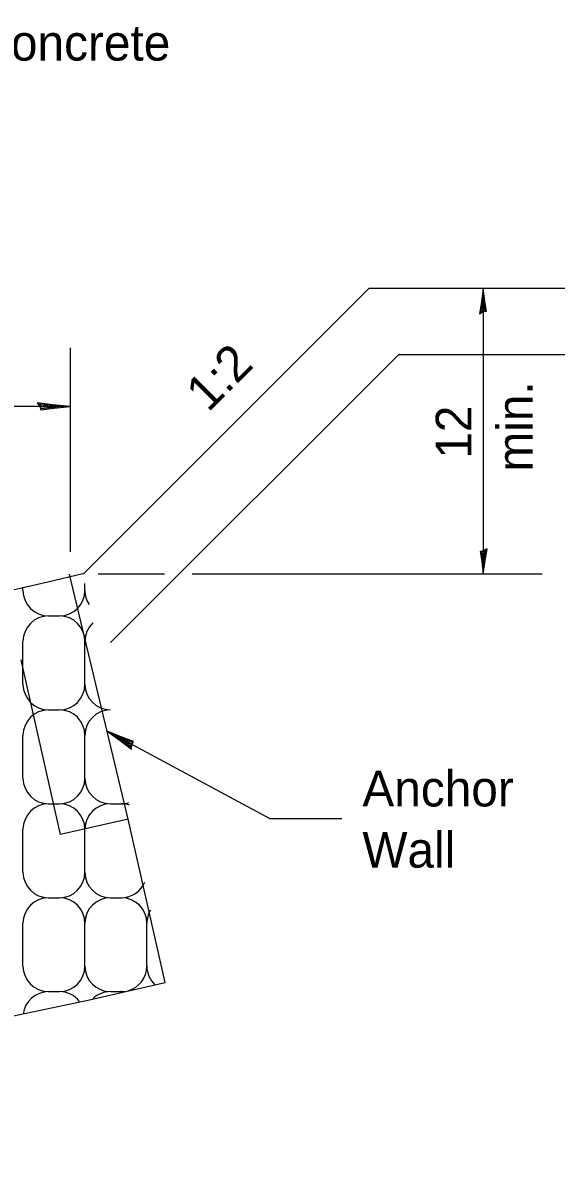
# Model space of a CAD drawing. Extents: x 0 to 2.83, y -0.09 to 1.83.
# Drawn here: x 1.2434 to 1.4174, y 0.4581 to 0.8335 of the extents above; entities that cross this region are included whole.
import ezdxf

# ---------------------------------------------------------------- set-up
doc = ezdxf.new("R2010")
doc.units = 0
for name, color, linetype in [('RD_Pr_Roadway_Dimensions', 7, 'Continuous'), ('RD_Pr_Roadway_Notes', 7, 'Continuous'), ('SH_General_Details', 7, 'Continuous')]:
    doc.layers.add(name, color=color, linetype=linetype)

msp = doc.modelspace()

# ---------------------------------------------------------------- linework, layer by layer
at = {"layer": 'RD_Pr_Roadway_Dimensions'}
for p, q in [((1.3936580935002567, 0.7467666266555586), (1.3936580935002567, 0.6534016266661384)), ((1.2588188770284845, 0.7273699599901834), (1.2588188770284845, 0.6607049599880972)), ((1.2588188770284845, 0.7081266266504922), (0.5148938770359353, 0.7081266266504922)), ((1.2895305436914757, 0.6534016266661384), (1.2679622103637054, 0.6534016266661384)), ((1.412901426839948, 0.6534016266661384), (1.2985788770383193, 0.6534016266661384))]:
    msp.add_line(p, q, dxfattribs=at)
for points in [[(1.393546426840991, 0.7391149599949518), (1.3946880935118797, 0.7393716266552606), (1.3941964268372657, 0.7426066266494491), (1.3936580935002567, 0.7467666266555586), (1.393048093506068, 0.7423249599928656), (1.3923647601687612, 0.738433293322722), (1.393546426840991, 0.7391149599949518), (1.3943014268362226, 0.7394566266531745), (1.3936514268399478, 0.7439716266589859), (1.392784760165334, 0.7390366266566017), (1.3937564268396498, 0.7397649599904814), (1.3936247601592244, 0.7418382933335999), (1.3933230935023428, 0.7398432933288315)], [(1.2488705437054828, 0.7082382933298745), (1.2492055437033966, 0.7070966266589859), (1.253410543706824, 0.7075882933335998), (1.2588188770284845, 0.7081266266504922), (1.2530438770322099, 0.7087366266647973), (1.247985543694903, 0.7094199599819877), (1.2488705437054828, 0.7082382933298745), (1.24931554369833, 0.7074832933145263), (1.2551855437030985, 0.7081332933301726), (1.248768877035935, 0.708999959985415), (1.2497155436938598, 0.7080282933312156), (1.252412210371901, 0.7081599599915245), (1.2498188770284846, 0.7084616266484061)], [(1.3937697601602674, 0.6610532933274904), (1.3926280935094955, 0.6607966266671815), (1.3931197601639929, 0.6575616266528764), (1.3936580935002567, 0.6534016266661384), (1.3942680934951903, 0.6578432933288315), (1.3949514268324974, 0.6617349599997201), (1.3937697601602674, 0.6610532933274904), (1.393014760165036, 0.6607116266484061), (1.3936647601605656, 0.6561966266627112), (1.3945314268351796, 0.6611316266650954), (1.3935597601616085, 0.6604032933312156), (1.393691426842034, 0.6583299599880972), (1.3939930934989155, 0.6603249599928656)]]:
    msp.add_lwpolyline(points, dxfattribs=at)
at = {"layer": 'RD_Pr_Roadway_Notes'}
for q in [(1.2708655436901346, 0.6021132933298745), (1.3474522103732423, 0.5735999599891404)]:
    msp.add_line((1.3238105437030985, 0.5735999599891404), q, dxfattribs=at)
msp.add_lwpolyline([(1.2789305436877503, 0.5976332933301726), (1.2795088770261005, 0.5987149599986771), (1.275697210358639, 0.6001682933169106), (1.2708655436901346, 0.6021132933298745), (1.2751405437057808, 0.5990666266481081), (1.2787772103613213, 0.5962749599809447), (1.2789305436877503, 0.5976332933301726), (1.2791288770308689, 0.5984482933277884), (1.2738372103637055, 0.6005049600000182), (1.278447210358639, 0.596964959998677), (1.2783955437010124, 0.5981782933274904), (1.2760905436938599, 0.5992599599952498), (1.2779905436901347, 0.5978682933251062)], dxfattribs=at)
at = {"layer": 'SH_General_Details'}
for p, q in [((1.2629938770404054, 0.6534016266661384), (1.3564305436877504, 0.7468382933335999)), ((1.3564305436877504, 0.7468382933335999), (1.49054387703221, 0.7468382933335999)), ((1.2720022103657915, 0.6311199599901834), (1.366092210358937, 0.7252099599833288)), ((1.366092210358937, 0.7252099599833288), (1.49054387703221, 0.7252099599833288)), ((1.2777372103599802, 0.5733916266555587), (1.2585972103541687, 0.6534016266661384)), ((1.2636088770298257, 0.6480982933240631), (1.2636088770298257, 0.6503366266484061)), ((1.2636088770298257, 0.6480982933240631), (1.2636088770298257, 0.6503366266484061)), ((1.2636088770298257, 0.6480982933240631), (1.2636088770298257, 0.6503366266484061)), ((1.243392210370858, 0.6480982933240631), (1.243392210370858, 0.649211626648406)), ((1.243392210370858, 0.6480982933240631), (1.243392210370858, 0.649211626648406)), ((1.243392210370858, 0.6480982933240631), (1.243392210370858, 0.649211626648406)), ((1.2517255437044397, 0.6397649599904814), (1.255275543696244, 0.6397649599904814)), ((1.2517255437044397, 0.6397649599904814), (1.255275543696244, 0.6397649599904814)), ((1.2517255437044397, 0.6397649599904814), (1.255275543696244, 0.6397649599904814)), ((1.243392210370858, 0.6174149599867561), (1.243392210370858, 0.6314316266576447)), ((1.243392210370858, 0.6174149599867561), (1.243392210370858, 0.6314316266576447)), ((1.2636088770298257, 0.6174149599867561), (1.2636088770298257, 0.6314316266576447)), ((1.2636088770298257, 0.6174149599867561), (1.2636088770298257, 0.6314316266576447)), ((1.255592210358937, 0.5684066266613701), (1.2427655437057807, 0.6253882933254042)), ((1.2517255437044397, 0.6090816266531744), (1.255275543696244, 0.6090816266531744)), ((1.2517255437044397, 0.6090816266531744), (1.255275543696244, 0.6090816266531744)), ((1.243392210370858, 0.5867316266494491), (1.243392210370858, 0.6007482933203379)), ((1.243392210370858, 0.5867316266494491), (1.243392210370858, 0.6007482933203379)), ((1.243392210370858, 0.5867316266494491), (1.243392210370858, 0.6007482933203379)), ((1.2636088770298257, 0.5867316266494491), (1.2636088770298257, 0.6007482933203379)), ((1.2636088770298257, 0.5867316266494491), (1.2636088770298257, 0.6007482933203379)), ((1.2636088770298257, 0.5867316266494491), (1.2636088770298257, 0.6007482933203379)), ((1.2517255437044397, 0.5783982933158675), (1.255275543696244, 0.5783982933158675)), ((1.2517255437044397, 0.5783982933158675), (1.255275543696244, 0.5783982933158675)), ((1.2517255437044397, 0.5783982933158675), (1.255275543696244, 0.5783982933158675)), ((1.2719422103634075, 0.5783982933158675), (1.2754922103552118, 0.5783982933158675)), ((1.2719422103634075, 0.5783982933158675), (1.2754922103552118, 0.5783982933158675)), ((1.2777372103599802, 0.5733916266555587), (1.255592210358937, 0.5684066266613701)), ((1.2897522103657917, 0.5200166266555586), (1.2777372103599802, 0.5733916266555587)), ((1.243392210370858, 0.5560482933322588), (1.243392210370858, 0.5700649599830309)), ((1.243392210370858, 0.5560482933322588), (1.243392210370858, 0.5700649599830309)), ((1.2636088770298257, 0.5560482933322588), (1.2636088770298257, 0.5700649599830309)), ((1.2636088770298257, 0.5560482933322588), (1.2636088770298257, 0.5700649599830309)), ((1.2517255437044397, 0.547714959998677), (1.255275543696244, 0.547714959998677)), ((1.2517255437044397, 0.547714959998677), (1.255275543696244, 0.547714959998677)), ((1.2719422103634075, 0.547714959998677), (1.2754922103552118, 0.547714959998677)), ((1.2719422103634075, 0.547714959998677), (1.2754922103552118, 0.547714959998677)), ((1.243392210370858, 0.5253649599949518), (1.243392210370858, 0.5393816266650954)), ((1.243392210370858, 0.5253649599949518), (1.243392210370858, 0.5393816266650954)), ((1.243392210370858, 0.5253649599949518), (1.243392210370858, 0.5393816266650954)), ((1.2636088770298257, 0.5253649599949518), (1.2636088770298257, 0.5393816266650954)), ((1.2636088770298257, 0.5253649599949518), (1.2636088770298257, 0.5393816266650954)), ((1.2636088770298257, 0.5253649599949518), (1.2636088770298257, 0.5393816266650954)), ((1.2838255436887935, 0.5253649599949518), (1.2838255436887935, 0.5393816266650954)), ((1.2838255436887935, 0.5253649599949518), (1.2838255436887935, 0.5393816266650954)), ((1.2838255436887935, 0.5253649599949518), (1.2838255436887935, 0.5393816266650954)), ((1.2517255437044397, 0.5170316266613701), (1.255275543696244, 0.5170316266613701)), ((1.2517255437044397, 0.5170316266613701), (1.255275543696244, 0.5170316266613701)), ((1.2517255437044397, 0.5170316266613701), (1.255275543696244, 0.5170316266613701)), ((1.2719422103634075, 0.5170316266613701), (1.2754922103552118, 0.5170316266613701)), ((1.2719422103634075, 0.5170316266613701), (1.2754922103552118, 0.5170316266613701))]:
    msp.add_line(p, q, dxfattribs=at)
for centre, start, end in [((1.251725386725922, 0.6480978503624597), 180, 270), ((1.2552753867378428, 0.6480978503624597), 270, 360), ((1.2719420534042611, 0.6480978503624597), 180, 213.27218611111113), ((1.251725386725922, 0.6314311836952964), 90, 180), ((1.2552753867378428, 0.6314311836952964), 0, 90), ((1.2719420534042611, 0.6314311836952964), 133.63777777777779, 180), ((1.251725386725922, 0.6174145170445242), 180, 270), ((1.2552753867378428, 0.6174145170445242), 270, 360), ((1.2719420534042611, 0.6174145170445242), 180, 269.6057138888889), ((1.251725386725922, 0.600747850378106), 90, 180), ((1.2552753867378428, 0.600747850378106), 0, 90), ((1.2719420534042611, 0.600747850378106), 90.39374166666666, 180), ((1.251725386725922, 0.5867311837072172), 180, 270), ((1.2552753867378428, 0.5867311837072172), 270, 360), ((1.2719420534042611, 0.5867311837072172), 180, 270), ((1.251725386725922, 0.570064517040799), 90, 180), ((1.2552753867378428, 0.570064517040799), 0, 90), ((1.2719420534042611, 0.570064517040799), 90, 180), ((1.2754920533960654, 0.5867311837072172), 270, 287.26148333333333), ((1.2754920533960654, 0.570064517040799), 71.57571666666666, 90), ((1.251725386725922, 0.5560478503699103), 180, 270), ((1.2552753867378428, 0.5560478503699103), 270, 360), ((1.2719420534042611, 0.5560478503699103), 180, 270), ((1.2754920533960654, 0.5560478503699103), 270, 337.1679861111111), ((1.251725386725922, 0.539381183703492), 90, 180), ((1.2552753867378428, 0.539381183703492), 0, 90), ((1.2719420534042611, 0.539381183703492), 90, 180), ((1.2754920533960654, 0.539381183703492), 0, 90), ((1.292158720063229, 0.539381183703492), 149.09441944444444, 180), ((1.251725386725922, 0.5253645170326033), 180, 270), ((1.2552753867378428, 0.5253645170326033), 270, 360), ((1.2719420534042611, 0.5253645170326033), 180, 270), ((1.2754920533960654, 0.5253645170326033), 285.80071944444444, 360), ((1.292158720063229, 0.5253645170326033), 180, 226.86469444444444), ((1.251725386725922, 0.508697850366185), 90, 173.04853888888886), ((1.2552753867378428, 0.508697850366185), 37.798513888888884, 90), ((1.2719420534042611, 0.508697850366185), 90, 133.10250833333333), ((1.2754920533960654, 0.5253645170326033), 270, 279.3067861111111), ((1.2754920533960654, 0.508697850366185), 85.06774722222222, 90)]:
    msp.add_arc(centre, 0.008333333333333331, start, end, dxfattribs=at)
for major_axis, ratio, start_param, end_param in [((-1.2581222717439597, 1.5407554130272369e-16), 0.7692307692307692, 1.2692857534133288, 1.87299712941426), ((-1.4010792449798577, 1.7158272127163732e-16), 0.7877808054545371, 1.2778527020467432, 1.8612442276754346)]:
    msp.add_ellipse((0.8885090533962443, 1.5775296003619828), major_axis=major_axis, ratio=ratio, start_param=start_param, end_param=end_param, dxfattribs=at)

# ---------------------------------------------------------------- texts
at = {"layer": 'RD_Pr_Roadway_Dimensions'}
for s, p in [('min.', (1.4097830968336464, 0.686950772271059)), ('12', (1.3897830935002566, 0.6911190794553181))]:
    msp.add_text(s, height=0.011666669999999999, rotation=90, dxfattribs=at).set_placement(p)
at = {"layer": 'RD_Pr_Roadway_Notes'}
for s, p in [('Fabric Formed Concrete', (1.1224188770322099, 0.8211749599973359)), ('Anchor', (1.3541738770274414, 0.5775299599962929)), ('Wall', (1.3541738770274414, 0.5575299566629032))]:
    msp.add_text(s, height=0.011666669999999999, dxfattribs=at).set_placement(p)
msp.add_text('1:2', height=0.011666669999999999, rotation=45, dxfattribs=at).set_placement((1.3038188770284846, 0.7060132933254042))

doc.saveas('drawing.dxf')
